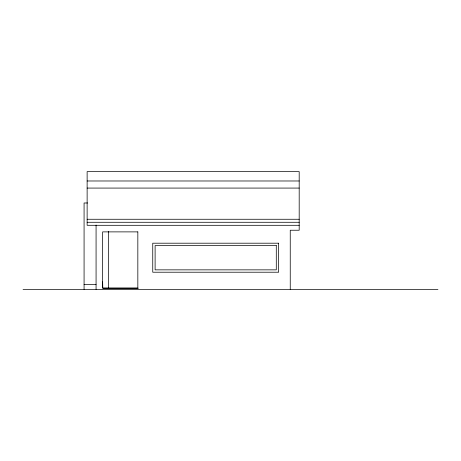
<?xml version="1.0" encoding="UTF-8"?>
<svg xmlns="http://www.w3.org/2000/svg" width="461" height="461" viewBox="0 0 461 461"><rect width="100%" height="100%" fill="white"/><g stroke="black" fill="none" stroke-linecap="round" stroke-linejoin="round"><path stroke-width="0.69" d="M87.129 180.983L299.189 180.983M87.129 188.076L299.189 188.076M87.602 202.984L84.075 202.984L84.075 289.387M87.129 219.263L299.189 219.263M87.129 222.283L299.189 222.283M299.189 225.302L87.129 225.302L87.129 171.613L299.189 171.613L299.189 230.235L290.246 230.235L290.246 289.387M102.647 281.855L102.797 288.217L138.415 288.217M84.075 284.627L96.072 284.627M23.05 289.387L437.95 289.387M108.473 231.445L108.473 288.217M96.072 225.072L96.072 289.387M137.833 231.883L102.647 231.883L102.647 288.073L137.833 288.073L137.833 231.883M278.651 243.201L152.747 243.201L152.747 272.215L278.651 272.215L278.651 243.201M276.289 245.563L155.109 245.563L155.109 269.858L276.289 269.858L276.289 245.563"/></g></svg>
